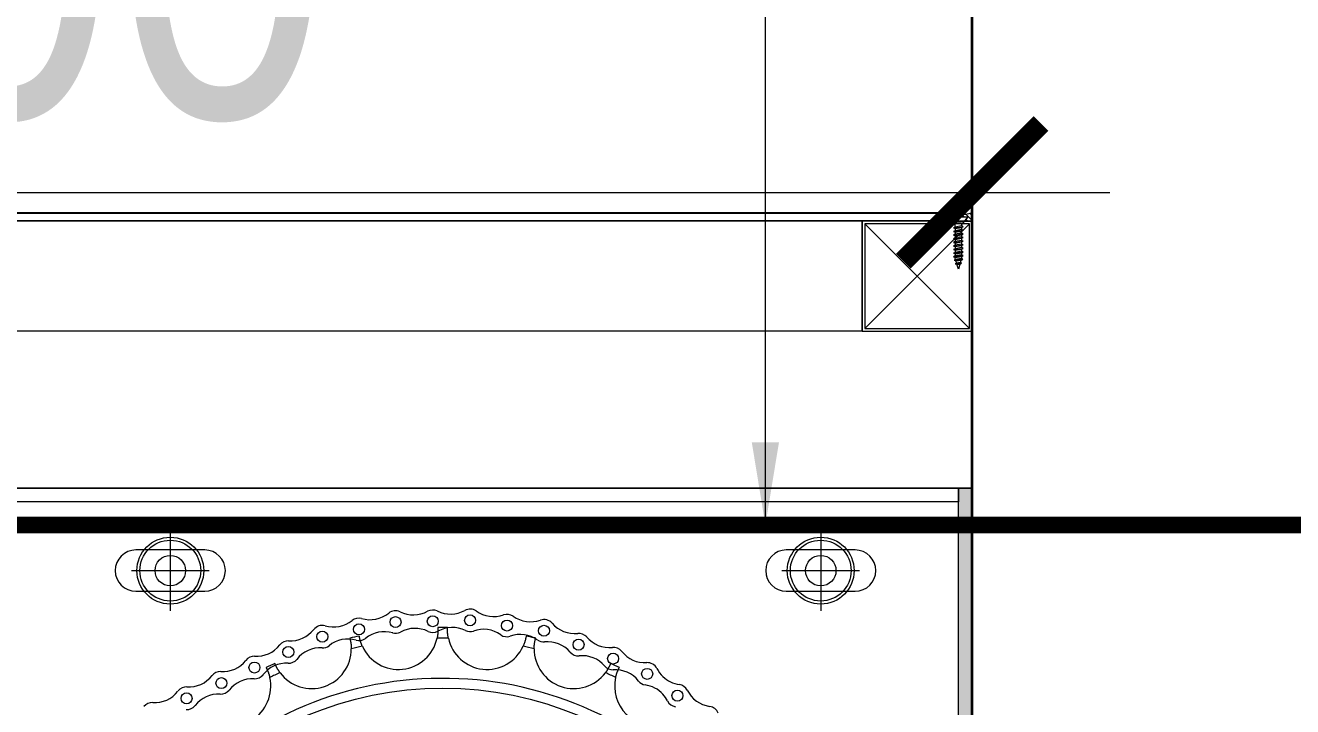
# Model space of a CAD drawing. Header units: millimetres. Extents: x -547695 to 905972, y -1055718 to 167349.
# Drawn here: x -521491.9 to -521031.6, y -1024731.8 to -1024484.3 of the extents above; entities that cross this region are included whole.
import ezdxf
from ezdxf import colors
from ezdxf.entities.mleader import LeaderData, LeaderLine
from ezdxf.enums import TextEntityAlignment as Align
from ezdxf.math import Vec2, Vec3

# ---------------------------------------------------------------- set-up
doc = ezdxf.new("R2010")
doc.units = ezdxf.units.MM
doc.linetypes.add('HIDDEN', pattern=[9.525, 6.35, -3.175])
doc.layers.get('DEFPOINTS').update_dxf_attribs({"color": 1, "lineweight": 25})
for name, color, linetype, lineweight in [('A-DIMS', 8, 'Continuous', 9), ('A-DOOR', 142, 'Continuous', 9), ('A-EQPM', 127, 'Continuous', 9), ('A-FINE', 255, 'Continuous', 25), ('A-HEVY', 111, 'Continuous', 35), ('A-LIFT', 3, 'Continuous', 9), ('A-PATT', 252, 'Continuous', 9), ('A-SYMBOLS', 10, 'Continuous', 13)]:
    doc.layers.add(name, color=color, linetype=linetype, lineweight=lineweight)
doc.styles.add('VTK _ Arial_2.5 mm', font='arial.ttf', dxfattribs={"width": 0.8})
doc.styles.add('VTK_Arial', font='arial.ttf', dxfattribs={"width": 0.8})
doc.styles.add('VTK_Arial_2 mm', font='arial.ttf', dxfattribs={"width": 0.8})
doc.dimstyles.new('A-2.5-DIM1', dxfattribs={"dimtxt": 2.5, "dimasz": 1, "dimexe": 1, "dimexo": 0, "dimgap": 0.5, "dimtad": 1, "dimdec": 0, "dimzin": 12, "dimdsep": 46, "dimtxsty": 'VTK_Arial', "dimblk": 'ARCHTICK', "dimcen": 0, "dimdle": 1, "dimclrd": 256, "dimclre": 256, "dimclrt": 7, "dimadec": 1, "dimazin": 3, "dimtfac": 1, "dimtdec": 0, "dimtmove": 0, "dimatfit": 2, "dimfxl": 20, "dimtolj": 1, "dimtzin": 0, "dimlwd": -1, "dimlwe": -1, "dimarcsym": 0})
doc.dimstyles.new('A-2.5-DIM50', dxfattribs={"dimscale": 50, "dimtxt": 2.5, "dimasz": 1, "dimexe": 1, "dimexo": 0, "dimgap": 0.5, "dimtad": 1, "dimdec": 0, "dimzin": 12, "dimdsep": 46, "dimtxsty": 'VTK_Arial', "dimblk": 'ARCHTICK', "dimcen": 0, "dimdle": 1, "dimclrd": 256, "dimclre": 256, "dimclrt": 7, "dimadec": 1, "dimazin": 3, "dimtfac": 1, "dimtdec": 0, "dimtmove": 0, "dimatfit": 2, "dimfxl": 20, "dimtolj": 1, "dimtzin": 0, "dimlwd": -1, "dimlwe": -1, "dimarcsym": 0})

# ---------------------------------------------------------------- blocks, each defined once
blk = doc.blocks.new('_ARCHTICK')
at = {"color": 0, "linetype": 'ByBlock', "const_width": 0.15}
blk.add_lwpolyline([(-0.5, -0.5), (0.5, 0.5)], dxfattribs=at)
blk = doc.blocks.new('*D609')
at = {"layer": 'A-DIMS', "ltscale": 5, "transparency": 16777216}
for p, q in [((-521848.02, -1024683.72), (-521848.02, -1024495.01)), ((-521148.02, -1024683.72), (-521148.02, -1024495.01)), ((-521898.02, -1024545.01), (-521098.02, -1024545.01))]:
    blk.add_line(p, q, dxfattribs=at)
at = {"layer": 'DEFPOINTS', "color": 0, "transparency": 16777216}
for p in [(-521148.02, -1024545.01), (-521848.02, -1024683.72), (-521148.02, -1024683.72)]:
    blk.add_point(p, dxfattribs=at)
at = {"layer": 'A-DIMS', "transparency": 16777216, "xscale": 50, "yscale": 50, "zscale": 50, "rotation": 180}
blk.add_blockref('_ARCHTICK', (-521848.02, -1024545.01), dxfattribs=at)
at = {"layer": 'A-DIMS', "transparency": 16777216, "xscale": 50, "yscale": 50, "zscale": 50}
blk.add_blockref('_ARCHTICK', (-521148.02, -1024545.01), dxfattribs=at)
at = {"layer": 'A-DIMS', "color": 7, "transparency": 16777216, "insert": (-521498.02, -1024456.19), "char_height": 125, "attachment_point": 5, "style": 'VTK_Arial'}
blk.add_mtext('\\A1;700', dxfattribs=at)
blk = doc.blocks.new('ytr')
blk.add_lwpolyline([(-22626.99, 8802.87), (-22604.9, 8802.87, -0.414214), (-22604.6, 8802.57), (-22604.6, 8796.42, 0.391306), (-22604.32, 8796.12, -0.198998), (-22601.86, 8794.87, 0.219572), (-22601.64, 8794.76), (-22587.55, 8794.76, 0.219573), (-22587.32, 8794.87, -0.198989), (-22584.86, 8796.12, 0.391298), (-22584.59, 8796.42), (-22584.59, 8799.05, 0.241509), (-22586.36, 8802.35, 0.870973), (-22588.15, 8800.69, 0.627066), (-22587.87, 8800.76, -0.659606), (-22587.05, 8801.26, -0.237165), (-22585.89, 8799.04), (-22585.89, 8798.44, -0.169286), (-22586.31, 8797.32, -0.156211), (-22588.86, 8795.86), (-22596.62, 8795.86, -0.414213), (-22596.92, 8796.16), (-22596.92, 8807.36, -0.414214), (-22596.62, 8807.66), (-22588.05, 8807.66, -0.180967), (-22587.86, 8807.59, 0.09136), (-22586.04, 8806.51, -0.314579), (-22585.84, 8806.23), (-22585.84, 8805.71, 0.426086), (-22585.57, 8805.43), (-22584.86, 8805.43, 0.403814), (-22584.59, 8805.69), (-22584.59, 8807.11, 0.390725), (-22584.86, 8807.41, -0.198974), (-22587.32, 8808.66, 0.219573), (-22587.55, 8808.76), (-22601.64, 8808.76, 0.219573), (-22601.86, 8808.66, -0.198999), (-22604.32, 8807.41, 0.391306), (-22604.6, 8807.11), (-22604.6, 8805.3, -0.414214), (-22604.9, 8805), (-22605.32, 8805, 0.171473), (-22605.63, 8804.89), (-22606.1, 8804.58, -0.145794), (-22606.75, 8804.37), (-22627.59, 8804.37, 0.081232), (-22628.52, 8804.03, -0.575165), (-22628.97, 8804.29), (-22628.97, 8804.32, 0.412233), (-22630.02, 8805.48), (-22630.92, 8805.48, 0.413697), (-22631.87, 8804.43), (-22631.87, 8803.63, 0.414214), (-22631.57, 8803.33), (-22631.37, 8803.33, 0.414214), (-22631.07, 8803.63), (-22631.07, 8804.38, -0.414214), (-22630.77, 8804.68), (-22630.17, 8804.68, -0.414214), (-22629.87, 8804.38), (-22629.87, 8803.3, -0.267949), (-22630.02, 8803.04, 0.267949), (-22630.17, 8802.78), (-22630.17, 8801.38, 0.267949), (-22630.02, 8801.13, -0.267949), (-22629.87, 8800.87), (-22629.87, 8799.78, -0.414214), (-22630.17, 8799.48), (-22630.77, 8799.48, -0.414214), (-22631.07, 8799.78), (-22631.07, 8800.53, 0.414214), (-22631.37, 8800.83), (-22631.57, 8800.83, 0.414214), (-22631.87, 8800.53), (-22631.87, 8799.68, 0.414214), (-22630.87, 8798.68), (-22630.12, 8798.68, 0.239973), (-22629.29, 8799.15, -0.434226), (-22628.86, 8799.22), (-22627.75, 8798.37, 0.80426), (-22626.98, 8799.42), (-22628.16, 8800.33, -0.726905), (-22627.13, 8802.87), (-22611.19, 8802.87)], format="xyb")
blk.add_lwpolyline([(-22603.26, 8806.53, 0.348491), (-22603.5, 8806.24), (-22603.5, 8797.31, 0.343143), (-22603.27, 8797.02, -0.140923), (-22601.45, 8795.96, 0.204947), (-22601.24, 8795.86), (-22598.12, 8795.86, 0.414214), (-22597.82, 8796.16), (-22597.82, 8807.36, 0.414214), (-22598.12, 8807.66), (-22601.15, 8807.66, 0.201457), (-22601.51, 8807.51, -0.142377)], format="xyb", close=True)
blk = doc.blocks.new('RTHRT')
at = {"linetype": 'Continuous'}
for p, q in [((-23798.92, 8505.48), (-23826.91, 8528.15)), ((-23700.22, 8505.48), (-23682.93, 8519.48)), ((-23808.85, 8488.28), (-23842.24, 8501.09)), ((-23690.29, 8488.28), (-23667.53, 8497.01)), ((-23759.5, 8402.8), (-23764.65, 8370.33)), ((-23739.64, 8402.8), (-23734.54, 8370.64))]:
    blk.add_line(p, q, dxfattribs=at)
at = {"linetype": 'Continuous', "ltscale": 10}
for points in [[(-23785.25, 8518.05, 0.392974), (-23783.73, 8524.68), (-23797.31, 8548.2, 0.445132), (-23804.57, 8549.75, 0.071149), (-23826.88, 8528.12, 0.071149)], [(-23682.93, 8519.48, 0.004977), (-23683.97, 8520.56, 0.052646), (-23703.56, 8535.11, 0.417148), (-23710.43, 8533.31), (-23715.41, 8524.68, 0.392974), (-23713.89, 8518.05)], [(-23842.23, 8501.09, 0.046573), (-23847.89, 8481.5, 0.032054), (-23849.22, 8470.82, 0.431909), (-23844.23, 8465.52), (-23817.89, 8465.52, 0.392974), (-23812.9, 8470.15)], [(-23686.24, 8470.15, 0.392974), (-23681.25, 8465.52), (-23664.58, 8465.52, 0.457265), (-23659.64, 8471.24, 0.076461), (-23667.53, 8497.01, 0.076461)]]:
    blk.add_lwpolyline(points, format="xyb", dxfattribs=at)
at = {"linetype": 'Continuous'}
for points in [[(-23777.22, 8408.36, 0.392974), (-23783.73, 8406.35), (-23795.47, 8386.02, 0.437136), (-23793.29, 8379.01, 0.076029), (-23764.65, 8370.33, 0.076029)], [(-23734.54, 8370.64, 0.046532), (-23716.75, 8375.29, 0.032637), (-23706.19, 8379.98, 0.426244), (-23704.18, 8386.9), (-23715.41, 8406.35, 0.392974), (-23721.92, 8408.36)]]:
    blk.add_lwpolyline(points, format="xyb", dxfattribs=at)
at = {"linetype": 'Continuous', "ltscale": 10}
for radius in [63.5, 57.5]:
    blk.add_circle((-23749.57, 8465.52), radius, dxfattribs=at)
blk = doc.blocks.new('ẺGR')
at = {"linetype": 'Continuous', "xscale": -1, "rotation": 359.5412056856188}
blk.add_blockref('ytr', (-55541.04, -72683.22), dxfattribs=at)
at = {"linetype": 'Continuous', "xscale": -1}
blk.add_blockref('RTHRT', (-56624.62, -72639.46), dxfattribs=at)
blk = doc.blocks.new('A$C33A10B6B')
for p, q in [((14.22, 1.75), (14.68, -1.75)), ((15.56, 1.64), (15.94, -1.51)), ((15.76, 0), (15.94, -1.51)), ((0.2, -2.75), (0.2, -2.75))]:
    blk.add_line(p, q)
for points in [[(3.86, -1.15), (2.88, -1.15), (0.2, -3.4), (0.2, 3.4), (2.88, 1.15), (3.47, 1.15)], [(2.3, -1.15), (2.3, 1.15)], [(4.19, -1.75), (4.41, -1.15), (4.01, 1.15), (3.73, 1.75), (3.47, 1.15), (3.86, -1.15), (4.19, -1.75), (3.73, 1.75)], [(4.01, 1.15), (4.78, 1.15)], [(5.5, -1.75), (5.72, -1.15), (5.33, 1.15), (5.04, 1.75), (4.78, 1.15), (5.17, -1.15), (5.5, -1.75), (5.04, 1.75)], [(5.33, 1.15), (6.09, 1.15)], [(6.81, -1.75), (7.03, -1.15), (6.64, 1.15), (6.35, 1.75), (6.09, 1.15), (6.49, -1.15), (6.81, -1.75), (6.35, 1.75)], [(6.64, 1.15), (7.4, 1.15)], [(8.12, -1.75), (8.34, -1.15), (7.95, 1.15), (7.66, 1.75), (7.4, 1.15), (7.8, -1.15), (8.12, -1.75), (7.66, 1.75)], [(7.95, 1.15), (8.71, 1.15)], [(9.43, -1.75), (9.65, -1.15), (9.26, 1.15), (8.97, 1.75), (8.71, 1.15), (9.11, -1.15), (9.43, -1.75), (8.97, 1.75)], [(9.26, 1.15), (10.02, 1.15)], [(10.74, -1.75), (10.97, -1.15), (10.57, 1.15), (10.28, 1.75), (10.02, 1.15), (10.42, -1.15), (10.74, -1.75), (10.28, 1.75)], [(10.57, 1.15), (11.33, 1.15)], [(12.05, -1.75), (12.28, -1.15), (11.88, 1.15), (11.6, 1.75), (11.33, 1.15), (11.73, -1.15), (12.05, -1.75), (11.6, 1.75)], [(11.88, 1.15), (12.64, 1.15)], [(13.36, -1.75), (13.59, -1.15), (13.19, 1.15), (12.91, 1.75), (12.64, 1.15), (13.04, -1.15), (13.36, -1.75), (12.91, 1.75)], [(13.19, 1.15), (13.96, 1.15)], [(14.68, -1.75), (14.9, -1.15), (14.5, 1.15), (14.22, 1.75), (13.96, 1.15), (14.35, -1.15), (14.68, -1.75), (14.22, 1.75)], [(14.5, 1.15), (15.27, 1.15)], [(15.94, -1.51), (16.14, -0.86), (15.84, 1.04), (15.56, 1.64), (15.27, 1.15), (15.63, -1), (15.94, -1.51), (15.56, 1.64)], [(16.77, 0.75), (15.84, 1.04)], [(17.21, -1.19), (17.39, -0.51), (17.32, 0.58), (16.92, 1.14), (16.77, 0.75), (16.94, -0.64), (17.21, -1.19), (16.92, 1.14)], [(17.32, 0.58), (19.2, 0), (17.39, -0.51)], [(4.41, -1.15), (5.17, -1.15)], [(5.72, -1.15), (6.49, -1.15)], [(7.03, -1.15), (7.8, -1.15)], [(8.34, -1.15), (9.11, -1.15)], [(9.65, -1.15), (10.42, -1.15)], [(10.97, -1.15), (11.73, -1.15)], [(12.28, -1.15), (13.04, -1.15)], [(13.59, -1.15), (14.35, -1.15)], [(15.63, -1), (15.11, -1.15), (14.9, -1.15)], [(16.94, -0.64), (16.14, -0.86)]]:
    blk.add_lwpolyline(points)
blk = doc.blocks.new('A$C7db9ddd7')
at = {"layer": 'A-DOOR', "linetype": 'Continuous', "ltscale": 10}
h = blk.add_hatch(color=256, dxfattribs=at)
h.dxf.hatch_style = 1
h.paths.add_polyline_path([(15, 5200.02), (20, 5200.02), (20, 4800.02), (15, 4800.02)])
at = {"layer": 'A-PATT'}
h = blk.add_hatch(dxfattribs=at)
h.set_pattern_fill('ANSI31', color=256, scale=10, angle=270)
h.set_pattern_definition([(315, (91438.2854, 102761.8856), (0.883883476, 0.883883476), [])])
edge = h.paths.add_edge_path()
edge.add_line((10.07, 5300.01), (10.07, 5297.01))
edge.add_line((10.07, 5297.01), (12.84, 5297))
edge.add_line((12.84, 5297), (11.6, 5298.47))
edge.add_line((11.6, 5298.47), (18.4, 5298.47))
edge.add_line((18.4, 5298.47), (17.17, 5297))
edge.add_line((17.17, 5297), (19.98, 5297.01))
edge.add_line((19.98, 5297.01), (20, 5299.94))
edge.add_arc((15.17, 5319.57), 20.21, 255.3714, 283.8187, ccw=False)
at = {"layer": 'A-DOOR', "linetype": 'Continuous', "ltscale": 10}
for points in [[(-580, 5200.02), (15, 5200.02), (15, 5195.02), (-580, 5195.02)], [(15, 5200.02), (20, 5200.02), (20, 4800.02), (15, 4800.02)]]:
    blk.add_lwpolyline(points, close=True, dxfattribs=at)
blk.add_lwpolyline([(-580, 4800.02), (20, 4800.02), (20, 5200.02), (-580, 5200.02), (-580, 4800.02)], dxfattribs=at)
at = {"layer": 'A-DOOR'}
for points in [[(-258.77, 5162.52, 1), (-258.77, 5177.52), (-283.77, 5177.52, 1), (-283.77, 5162.52)], [(-22.5, 5162.52, 1), (-22.5, 5177.52), (-47.5, 5177.52, 1), (-47.5, 5162.52)]]:
    blk.add_lwpolyline(points, format="xyb", close=True, dxfattribs=at)
at = {"layer": 'A-EQPM', "linetype": 'Continuous'}
blk.add_line((-170.55, 5149.23), (-170.55, 5149.35), dxfattribs=at)
at = {"layer": 'A-EQPM', "linetype": 'Continuous', "flags": 128}
for points in [[(-174.07, 5148.01), (-174.07, 5147.91), (-174.07, 5147.8), (-174.08, 5147.7), (-174.09, 5147.59), (-174.09, 5147.49), (-174.1, 5147.39), (-174.11, 5147.28), (-174.12, 5147.18), (-174.13, 5147.07), (-174.14, 5146.97), (-174.15, 5146.86), (-174.16, 5146.76), (-174.18, 5146.65), (-174.19, 5146.55), (-174.2, 5146.44), (-174.22, 5146.33), (-174.24, 5146.23), (-174.25, 5146.12), (-174.27, 5146.02), (-174.29, 5145.91), (-174.31, 5145.81), (-174.33, 5145.7), (-174.35, 5145.6), (-174.37, 5145.49)], [(-174.08, 5149.35), (-174.08, 5149.29), (-174.08, 5149.24), (-174.07, 5149.18), (-174.07, 5149.13), (-174.07, 5149.07), (-174.07, 5149.01), (-174.06, 5148.96), (-174.06, 5148.9), (-174.06, 5148.85), (-174.06, 5148.79), (-174.06, 5148.74), (-174.06, 5148.68), (-174.06, 5148.62), (-174.06, 5148.57), (-174.06, 5148.51), (-174.06, 5148.46), (-174.06, 5148.4), (-174.06, 5148.35), (-174.06, 5148.29), (-174.06, 5148.23), (-174.06, 5148.18), (-174.06, 5148.12), (-174.06, 5148.07), (-174.07, 5148.01)], [(-170.25, 5145.49), (-170.29, 5145.65), (-170.32, 5145.81), (-170.35, 5145.96), (-170.38, 5146.12), (-170.4, 5146.28), (-170.42, 5146.44), (-170.45, 5146.6), (-170.47, 5146.75), (-170.48, 5146.91), (-170.5, 5147.07), (-170.52, 5147.23), (-170.53, 5147.38), (-170.54, 5147.54), (-170.55, 5147.7), (-170.56, 5147.85), (-170.56, 5148.01), (-170.57, 5148.16), (-170.57, 5148.31), (-170.57, 5148.47), (-170.57, 5148.62), (-170.57, 5148.77), (-170.56, 5148.93), (-170.56, 5149.08), (-170.55, 5149.23)], [(-206.08, 5145.49), (-206.07, 5145.47), (-206.07, 5145.46), (-206.06, 5145.44), (-206.06, 5145.43), (-206.06, 5145.42), (-206.05, 5145.4), (-206.05, 5145.39), (-206.04, 5145.37), (-206.04, 5145.36), (-206.04, 5145.34), (-206.03, 5145.33), (-206.03, 5145.32), (-206.02, 5145.3), (-206.02, 5145.29), (-206.02, 5145.27), (-206.01, 5145.26), (-206.01, 5145.25), (-206.01, 5145.23), (-206, 5145.22), (-206, 5145.2), (-205.99, 5145.19), (-205.99, 5145.18), (-205.99, 5145.16), (-205.98, 5145.15)], [(-205.98, 5145.15), (-205.95, 5145.01), (-205.91, 5144.87), (-205.88, 5144.73), (-205.85, 5144.59), (-205.82, 5144.45), (-205.79, 5144.31), (-205.77, 5144.17), (-205.74, 5144.02), (-205.72, 5143.88), (-205.69, 5143.74), (-205.67, 5143.59), (-205.65, 5143.44), (-205.63, 5143.3), (-205.62, 5143.15), (-205.6, 5143), (-205.59, 5142.85), (-205.57, 5142.71), (-205.56, 5142.56), (-205.55, 5142.41), (-205.55, 5142.26), (-205.54, 5142.11), (-205.53, 5141.96), (-205.53, 5141.8), (-205.53, 5141.65)], [(-202.27, 5144.63), (-202.29, 5144.7), (-202.31, 5144.77), (-202.32, 5144.84), (-202.34, 5144.9), (-202.36, 5144.97), (-202.38, 5145.04), (-202.39, 5145.1), (-202.41, 5145.17), (-202.42, 5145.24), (-202.44, 5145.3), (-202.45, 5145.37), (-202.47, 5145.44), (-202.48, 5145.5), (-202.5, 5145.57), (-202.51, 5145.64), (-202.52, 5145.7), (-202.54, 5145.77), (-202.55, 5145.84), (-202.56, 5145.91), (-202.57, 5145.97), (-202.59, 5146.04), (-202.6, 5146.11), (-202.61, 5146.18), (-202.62, 5146.25)], [(-201.51, 5142.54), (-201.55, 5142.62), (-201.58, 5142.71), (-201.62, 5142.8), (-201.66, 5142.88), (-201.69, 5142.97), (-201.73, 5143.06), (-201.77, 5143.14), (-201.8, 5143.23), (-201.83, 5143.32), (-201.87, 5143.41), (-201.9, 5143.49), (-201.93, 5143.58), (-201.96, 5143.67), (-201.99, 5143.76), (-202.02, 5143.84), (-202.05, 5143.93), (-202.08, 5144.02), (-202.11, 5144.11), (-202.14, 5144.19), (-202.17, 5144.28), (-202.19, 5144.37), (-202.22, 5144.46), (-202.24, 5144.55), (-202.27, 5144.63)], [(-142.01, 5146.25), (-142.03, 5146.09), (-142.06, 5145.93), (-142.09, 5145.78), (-142.12, 5145.62), (-142.15, 5145.47), (-142.19, 5145.32), (-142.22, 5145.16), (-142.26, 5145.01), (-142.3, 5144.85), (-142.34, 5144.7), (-142.38, 5144.54), (-142.43, 5144.39), (-142.48, 5144.23), (-142.53, 5144.08), (-142.58, 5143.92), (-142.63, 5143.77), (-142.68, 5143.61), (-142.74, 5143.46), (-142.8, 5143.3), (-142.86, 5143.15), (-142.92, 5143), (-142.99, 5142.84), (-143.05, 5142.69), (-143.12, 5142.54)], [(-139.1, 5141.65), (-139.1, 5141.81), (-139.09, 5141.97), (-139.09, 5142.13), (-139.08, 5142.29), (-139.07, 5142.44), (-139.06, 5142.6), (-139.05, 5142.76), (-139.04, 5142.91), (-139.02, 5143.07), (-139, 5143.22), (-138.98, 5143.38), (-138.96, 5143.53), (-138.94, 5143.68), (-138.92, 5143.83), (-138.89, 5143.98), (-138.87, 5144.13), (-138.84, 5144.28), (-138.81, 5144.43), (-138.78, 5144.58), (-138.75, 5144.73), (-138.71, 5144.87), (-138.68, 5145.02), (-138.64, 5145.16), (-138.6, 5145.31)], [(-138.6, 5145.31), (-138.6, 5145.32), (-138.6, 5145.32), (-138.6, 5145.33), (-138.59, 5145.34), (-138.59, 5145.35), (-138.59, 5145.35), (-138.59, 5145.36), (-138.59, 5145.37), (-138.58, 5145.38), (-138.58, 5145.38), (-138.58, 5145.39), (-138.58, 5145.4), (-138.58, 5145.4), (-138.57, 5145.41), (-138.57, 5145.42), (-138.57, 5145.43), (-138.57, 5145.43), (-138.57, 5145.44), (-138.56, 5145.45), (-138.56, 5145.46), (-138.56, 5145.46), (-138.56, 5145.47), (-138.55, 5145.48), (-138.55, 5145.49)], [(-236.49, 5134.83), (-236.47, 5134.79), (-236.45, 5134.75), (-236.42, 5134.71), (-236.4, 5134.67), (-236.38, 5134.63), (-236.36, 5134.59), (-236.34, 5134.55), (-236.32, 5134.51), (-236.3, 5134.47), (-236.28, 5134.43), (-236.26, 5134.39), (-236.24, 5134.35), (-236.22, 5134.3), (-236.2, 5134.26), (-236.18, 5134.22), (-236.16, 5134.18), (-236.14, 5134.14), (-236.12, 5134.1), (-236.1, 5134.06), (-236.08, 5134.02), (-236.06, 5133.98), (-236.04, 5133.93), (-236.03, 5133.89), (-236.01, 5133.85)], [(-236.01, 5133.85), (-235.96, 5133.75), (-235.92, 5133.64), (-235.87, 5133.54), (-235.83, 5133.43), (-235.79, 5133.33), (-235.75, 5133.22), (-235.7, 5133.11), (-235.66, 5133), (-235.62, 5132.9), (-235.59, 5132.79), (-235.55, 5132.68), (-235.51, 5132.57), (-235.47, 5132.46), (-235.44, 5132.35), (-235.4, 5132.23), (-235.37, 5132.12), (-235.34, 5132.01), (-235.31, 5131.9), (-235.27, 5131.78), (-235.24, 5131.67), (-235.21, 5131.55), (-235.19, 5131.44), (-235.16, 5131.32), (-235.13, 5131.21)], [(-232.99, 5135.64), (-233, 5135.67), (-233.02, 5135.7), (-233.03, 5135.73), (-233.04, 5135.75), (-233.05, 5135.78), (-233.07, 5135.81), (-233.08, 5135.84), (-233.09, 5135.87), (-233.1, 5135.89), (-233.11, 5135.92), (-233.13, 5135.95), (-233.14, 5135.98), (-233.15, 5136.01), (-233.16, 5136.03), (-233.17, 5136.06), (-233.19, 5136.09), (-233.2, 5136.12), (-233.21, 5136.15), (-233.22, 5136.18), (-233.23, 5136.21), (-233.24, 5136.23), (-233.26, 5136.26), (-233.27, 5136.29), (-233.28, 5136.32)], [(-231.39, 5132.94), (-231.47, 5133.05), (-231.55, 5133.15), (-231.63, 5133.26), (-231.71, 5133.37), (-231.78, 5133.48), (-231.86, 5133.59), (-231.93, 5133.71), (-232, 5133.82), (-232.07, 5133.93), (-232.14, 5134.04), (-232.21, 5134.15), (-232.28, 5134.27), (-232.34, 5134.38), (-232.41, 5134.49), (-232.47, 5134.61), (-232.54, 5134.72), (-232.6, 5134.84), (-232.66, 5134.95), (-232.72, 5135.07), (-232.77, 5135.18), (-232.83, 5135.3), (-232.89, 5135.41), (-232.94, 5135.53), (-232.99, 5135.64)], [(-112.26, 5134.43), (-112.29, 5134.37), (-112.33, 5134.3), (-112.37, 5134.24), (-112.4, 5134.18), (-112.44, 5134.11), (-112.48, 5134.05), (-112.52, 5133.99), (-112.56, 5133.92), (-112.6, 5133.86), (-112.64, 5133.8), (-112.68, 5133.74), (-112.72, 5133.67), (-112.76, 5133.61), (-112.8, 5133.55), (-112.84, 5133.49), (-112.88, 5133.43), (-112.93, 5133.36), (-112.97, 5133.3), (-113.01, 5133.24), (-113.06, 5133.18), (-113.1, 5133.12), (-113.14, 5133.06), (-113.19, 5133), (-113.23, 5132.94)], [(-111.35, 5136.32), (-111.38, 5136.24), (-111.41, 5136.16), (-111.45, 5136.08), (-111.48, 5136), (-111.52, 5135.92), (-111.55, 5135.84), (-111.58, 5135.76), (-111.62, 5135.68), (-111.65, 5135.6), (-111.69, 5135.52), (-111.73, 5135.44), (-111.76, 5135.37), (-111.8, 5135.29), (-111.84, 5135.21), (-111.88, 5135.13), (-111.92, 5135.05), (-111.96, 5134.97), (-112, 5134.9), (-112.04, 5134.82), (-112.08, 5134.74), (-112.12, 5134.66), (-112.17, 5134.58), (-112.21, 5134.51), (-112.26, 5134.43)], [(-109.5, 5131.21), (-109.47, 5131.33), (-109.44, 5131.45), (-109.41, 5131.57), (-109.38, 5131.69), (-109.35, 5131.81), (-109.31, 5131.93), (-109.28, 5132.05), (-109.25, 5132.16), (-109.21, 5132.28), (-109.17, 5132.4), (-109.14, 5132.51), (-109.1, 5132.63), (-109.06, 5132.74), (-109.02, 5132.86), (-108.98, 5132.97), (-108.93, 5133.08), (-108.89, 5133.2), (-108.85, 5133.31), (-108.8, 5133.42), (-108.76, 5133.53), (-108.71, 5133.64), (-108.67, 5133.75), (-108.62, 5133.86), (-108.57, 5133.96)], [(-108.57, 5133.96), (-108.55, 5134), (-108.54, 5134.04), (-108.52, 5134.07), (-108.5, 5134.11), (-108.49, 5134.15), (-108.47, 5134.18), (-108.45, 5134.22), (-108.43, 5134.26), (-108.42, 5134.29), (-108.4, 5134.33), (-108.38, 5134.36), (-108.36, 5134.4), (-108.35, 5134.44), (-108.33, 5134.47), (-108.31, 5134.51), (-108.29, 5134.55), (-108.27, 5134.58), (-108.25, 5134.62), (-108.23, 5134.65), (-108.22, 5134.69), (-108.2, 5134.73), (-108.18, 5134.76), (-108.16, 5134.8), (-108.14, 5134.83)]]:
    blk.add_lwpolyline(points, dxfattribs=at)
at = {"layer": 'A-EQPM', "linetype": 'Continuous'}
for centre, radius in [((-189.46, 5151.33), 2), ((-175.92, 5151.64), 2), ((-162.37, 5151.96), 2), ((-148.96, 5150.07), 2), ((-216.04, 5146.04), 2), ((-202.75, 5148.69), 2), ((-135.54, 5148.18), 2), ((-228.37, 5140.44), 2), ((-122.98, 5143.13), 2), ((-110.41, 5138.07), 2), ((-240.7, 5134.83), 2), ((-98.05, 5132.53), 2), ((-252.7, 5129.15), 2), ((-172.31, 5000.34), 127), ((-265.37, 5123.62), 2), ((-87.05, 5124.61), 2)]:
    blk.add_circle(centre, radius, dxfattribs=at)
for centre, radius, start, end in [((-162.37, 5151.96), 4.08, 56.9308, 117.3322), ((-211.96, 5160.26), 10.71, 253.1551, 309.0124), ((-202.75, 5148.69), 4.08, 76.1879, 127.2507), ((-198.67, 5162.9), 10.71, 253.1551, 309.0124), ((-189.46, 5151.33), 4.08, 66.2694, 127.2507), ((-183, 5164.63), 10.71, 243.2367, 299.094), ((-175.92, 5151.64), 4.08, 66.2695, 117.3322), ((-169.45, 5164.94), 10.71, 243.2367, 299.094), ((-153.84, 5164.03), 10.71, 233.898, 289.7552), ((-148.96, 5150.07), 4.08, 56.9307, 107.9935), ((-140.42, 5162.14), 10.71, 233.898, 289.7552), ((-135.54, 5148.18), 4.08, 43.0189, 107.9935), ((-227.64, 5155.2), 10.71, 266.3525, 322.2097), ((-216.04, 5146.04), 4.08, 76.1879, 140.448), ((-193.54, 5137.12), 10.71, 73.4852, 129.3425), ((-189.46, 5151.33), 4.08, 255.247, 296.3913), ((-182.39, 5138.35), 10.71, 63.5668, 119.424), ((-175.92, 5151.64), 4.08, 245.3285, 296.3913), ((-168.84, 5138.66), 10.71, 63.5668, 119.424), ((-172.31, 5000.34), 149.02, 89.3199, 90.6801), ((-162.37, 5151.96), 4.08, 245.3285, 287.0526), ((-157.5, 5138), 10.71, 54.2281, 110.0853), ((-144.09, 5136.11), 10.71, 54.2281, 110.0853), ((-124.36, 5157.85), 10.71, 219.9861, 275.8433), ((-122.98, 5143.13), 4.08, 43.0189, 94.0816), ((-239.98, 5149.6), 10.71, 266.3525, 322.2097), ((-228.37, 5140.44), 4.08, 89.3852, 140.448), ((-216.04, 5146.04), 4.08, 268.4443, 306.3097), ((-206.83, 5134.48), 10.71, 73.4852, 129.3425), ((-172.31, 5000.34), 149.02, 101.7336, 103.0939), ((-172.31, 5000.34), 145.17, 101.6011, 103.2265), ((-202.75, 5148.69), 4.08, 255.247, 306.3097), ((-188.43, 5148.49), 14.37, 204.4534, 347.9604), ((-172.31, 5000.34), 145.17, 89.1873, 90.8127), ((-156.2, 5148.49), 14.37, 192.0396, 335.5466), ((-148.96, 5150.07), 4.08, 235.9898, 287.0526), ((-172.31, 5000.34), 145.17, 76.7735, 78.3989), ((-172.31, 5000.34), 149.02, 77.1526, 78.2664), ((-172.31, 5000.34), 149.02, 76.9061, 77.1526), ((-135.54, 5148.18), 4.08, 235.9898, 273.1407), ((-134.17, 5133.46), 10.71, 40.3162, 96.1734), ((-111.79, 5152.79), 10.71, 219.9861, 275.8433), ((-110.41, 5138.07), 4.08, 40.7877, 94.0816), ((-240.7, 5134.83), 4.08, 89.3852, 140.448), ((-219.9, 5141.56), 14.37, 216.8671, 0.3742), ((-228.37, 5140.44), 4.08, 268.4443, 319.507), ((-216.77, 5131.28), 10.71, 86.6826, 142.5398), ((-124.73, 5141.56), 14.37, 179.6258, 323.1329), ((-122.98, 5143.13), 4.08, 222.0779, 273.1407), ((-121.6, 5128.41), 10.71, 40.3162, 96.1734), ((-98.85, 5147.29), 10.71, 217.7549, 273.6122), ((-252.96, 5129.32), 4.08, 89.3852, 140.448), ((-252.03, 5143.64), 10.27, 265.0661, 322.819), ((-229.1, 5125.67), 10.71, 86.6826, 142.5398), ((-172.31, 5000.34), 149.02, 114.1474, 115.5077), ((-172.31, 5000.34), 145.17, 114.0149, 115.6403), ((-110.41, 5138.07), 4.08, 222.0779, 270.9095), ((-172.31, 5000.34), 145.17, 64.3597, 65.9851), ((-172.31, 5000.34), 149.02, 64.4923, 65.8526), ((-109.61, 5123.31), 10.71, 38.085, 93.9423), ((-98.05, 5132.53), 4.08, 29.1963, 91.8504), ((-84.87, 5139.24), 10.71, 206.1635, 225.9745), ((-172.31, 5000.34), 130.56, 52.2111, 146.3577), ((-264.56, 5138.48), 10.71, 266.3525, 322.2097), ((-249.14, 5128.03), 14.37, 229.2809, 12.788), ((-241.43, 5120.06), 10.71, 86.6826, 142.5398), ((-240.7, 5134.83), 4.08, 268.4443, 319.507), ((-95.48, 5128.03), 14.37, 167.212, 282.745), ((-98.05, 5132.53), 4.08, 219.8467, 259.3181), ((-100.23, 5117.9), 10.71, 42.3425, 82.3508), ((-84.87, 5139.24), 10.71, 225.9745, 262.0207), ((-87.05, 5124.61), 4.08, 29.1963, 80.259), ((-276.98, 5132.78), 10.71, 266.3525, 322.2097), ((-265.29, 5123.72), 4.08, 89.3852, 140.448), ((-253.77, 5114.46), 10.71, 86.6826, 142.5398), ((-253.03, 5129.23), 4.08, 268.4443, 319.507), ((-100.23, 5117.9), 10.71, 26.4936, 42.3425), ((-73.88, 5131.32), 10.71, 206.1635, 262.0207), ((-277.7, 5118.01), 4.08, 89.3852, 140.448), ((-265.37, 5123.62), 4.08, 268.4443, 319.507), ((-87.05, 5124.61), 4.08, 208.2553, 259.3181), ((-76.05, 5116.7), 4.08, 22.4571, 80.259)]:
    blk.add_arc(centre, radius, start, end, dxfattribs=at)
at = {"layer": 'A-FINE'}
blk.add_lwpolyline([(10.07, 5297.02), (-680, 5297.01), (-680, 4703.02), (-43, 4703.01), (-43, 4743.02), (-40, 4743.02), (-40, 4703.01, -0.414218), (-43, 4700.01), (-678, 4700.02, -0.414214), (-683, 4705.02), (-683, 5295.01, -0.414214), (-678, 5300.01), (10.07, 5300.01)], format="xyb", close=True, dxfattribs=at)
blk.add_lwpolyline([(20, 5299.94), (20, 4700.01)], dxfattribs=at)
at = {"layer": 'A-LIFT'}
for points in [[(-20, 5297), (-20, 5257), (20, 5257), (20, 5297)], [(-19, 5296), (-19, 5258), (19, 5258), (19, 5296)]]:
    blk.add_lwpolyline(points, close=True, dxfattribs=at)
at = {"layer": 'A-PATT', "linetype": 'ByBlock'}
blk.add_line((10.07, 5300.01), (10.07, 5297.01), dxfattribs=at)
at = {"layer": 'A-PATT', "ltscale": 0.1}
for p, q in [((19, 5296), (-19, 5258)), ((19, 5258), (-19, 5296))]:
    blk.add_line(p, q, dxfattribs=at)
at = {"layer": 'A-PATT'}
for p, q in [((9.98, 5295.01), (9.98, 5295.03)), ((-271.27, 5184.66), (-271.27, 5155.38)), ((-35, 5184.66), (-35, 5155.38)), ((-285.36, 5170.02), (-257.18, 5170.02)), ((-49.09, 5170.02), (-20.91, 5170.02))]:
    blk.add_line(p, q, dxfattribs=at)
blk.add_lwpolyline([(10.07, 5300.01), (10.07, 5297.01), (19.98, 5297.01), (20, 5299.94)], dxfattribs=at)
blk.add_lwpolyline([(-640, 5257.02), (-640, 5297.02), (-20.02, 5297.02), (-20.02, 5257.02)], close=True, dxfattribs=at)
for centre, radius in [((-271.27, 5170.02), 12.14), ((-271.27, 5170.02), 11.04), ((-35, 5170.02), 12.14), ((-35, 5170.02), 11.04), ((-271.27, 5170.02), 5.54), ((-35, 5170.02), 5.54)]:
    blk.add_circle(centre, radius, dxfattribs=at)
blk.add_arc((15.17, 5319.57), 20.21, 255.3714, 283.8187, dxfattribs=at)
at = {"layer": 'A-EQPM', "linetype": 'Continuous', "xscale": -1, "rotation": 291.5994200161974}
blk.add_blockref('ẺGR', (47393.58, 59189.82, 0), dxfattribs=at)
at = {"layer": 'A-PATT', "rotation": 270}
blk.add_blockref('A$C33A10B6B', (15, 5298.67), dxfattribs=at)
blk = doc.blocks.new('*U706')
at = {"linetype": 'HIDDEN', "ltscale": 50, "const_width": 0.2}
blk.add_lwpolyline([(9.028, -47.882), (-18.603, -47.882, -0.414214), (-23.603, -42.882), (-23.603, -26.663, -0.414214), (-18.603, -21.663), (9.028, -21.663, -0.414214), (14.028, -26.663), (14.028, -42.882, -0.414214)], format="xyb", close=True, dxfattribs=at)
at = {"color": 7, "width": 0.8}
for tag, height, style, p in [('VIEW-NUMBER', 3, 'VTK _ Arial_2.5 mm', (10.627, 2.303)), ('SHEET-NUMBER', 2.5, 'VTK_Arial_2 mm', (10.641, -2.535))]:
    blk.add_attdef(tag, text='', height=height, dxfattribs=dict(at, style=style)).set_placement(p, align=Align.MIDDLE_CENTER)
blk.add_leader([(0, -21.663), (0, 0)], dimstyle='A-2.5-DIM1')

msp = doc.modelspace()

# ---------------------------------------------------------------- linework, layer by layer
at = {"layer": 'A-HEVY'}
msp.add_line((-521148.02, -1025352.43), (-521148.02, -1024286.07), dxfattribs=at)

# ---------------------------------------------------------------- block references
at = {"layer": 'A-DIMS', "ltscale": 5}
msp.add_blockref('A$C7db9ddd7', (-521168.02, -1029852.43), dxfattribs=at)
at = {"layer": 'A-SYMBOLS', "xscale": 30, "yscale": 30, "zscale": 30}
msp.add_blockref('*U706', (-521223.13, -1024015.96), dxfattribs=at)

# ---------------------------------------------------------------- dimensions: what is measured, and where the dimension line sits
at = {"layer": 'A-DIMS', "ltscale": 5}
dim = msp.add_linear_dim(base=(-521148.02, -1024545.01), p1=(-521848.02, -1024683.72), p2=(-521148.02, -1024683.72), dimstyle='A-2.5-DIM50', override={"dimpost": '\\X'}, dxfattribs=at)
dim.commit()
dim.dimension.update_dxf_attribs({"geometry": '*D609', "text_midpoint": (-521498.02, -1024456.19)})

# ---------------------------------------------------------------- leaders
at = {"layer": 'A-SYMBOLS'}
ml = msp.add_multileader_mtext('Standard', dxfattribs=at)
ml.set_content('TRỤC CỬA', color=7, style='VTK_Arial')
ml.set_leader_properties()
ml.build(insert=Vec2(0, 0))
ml.multileader.update_dxf_attribs({"text_top_attachment_type": 0, "text_bottom_attachment_type": 0, "arrow_head_size": 80, "scale": 40})
ctx = ml.context
ctx.base_point, ctx.scale, ctx.char_height, ctx.arrow_head_size, ctx.landing_gap_size, ctx.plane_origin = Vec3(-525347.98, -1024579.25), 40, 100, 80, 80, Vec3(-526281.7, -1024724.36)
notes = []
notes.append((ctx, [(0, (1, 1, 0), (-525420.52, -1024579.25), (1, 0), 72.54, [(0, [(-525627.77, -1025043.89)], 256, [])])]))
ctx.mtext.insert, ctx.mtext.width, ctx.mtext.flow_direction = Vec3(-525267.98, -1024518.16), 760.1634, 5
ml = msp.add_multileader_mtext('Standard', dxfattribs=at)
ml.set_content('MẶT BÍCH', color=7, style='VTK_Arial')
ml.set_leader_properties()
ml.build(insert=Vec2(0, 0))
ml.multileader.update_dxf_attribs({"text_top_attachment_type": 0, "text_bottom_attachment_type": 0, "arrow_head_size": 80, "scale": 40})
ctx = ml.context
ctx.base_point, ctx.scale, ctx.char_height, ctx.arrow_head_size, ctx.landing_gap_size, ctx.plane_origin = Vec3(-523202.24, -1024579.25), 40, 100, 80, 80, Vec3(-525468.04, -1024724.36)
notes.append((ctx, [(0, (1, 1, 0), (-523274.77, -1024579.25), (1, 0), 72.54, [(0, [(-523395.77, -1024846.9)], 256, [])])]))
ctx.mtext.insert, ctx.mtext.width, ctx.mtext.flow_direction = Vec3(-523122.24, -1024518.16), 760.1634, 5
for ctx, leaders in notes:
    for number, flags, end, landing, length, lines in leaders:
        leader = LeaderData()
        leader.index, (leader.has_last_leader_line, leader.has_dogleg_vector, leader.attachment_direction) = number, flags
        leader.last_leader_point, leader.dogleg_vector, leader.dogleg_length = Vec3(end), Vec3(landing), length
        for number, points, colour, breaks in lines:
            line = LeaderLine()
            line.index, line.vertices, line.color, line.breaks = number, Vec3.list(points), colors.encode_raw_color(colour), breaks
            leader.lines.append(line)
        ctx.leaders.append(leader)

doc.saveas('drawing.dxf')
